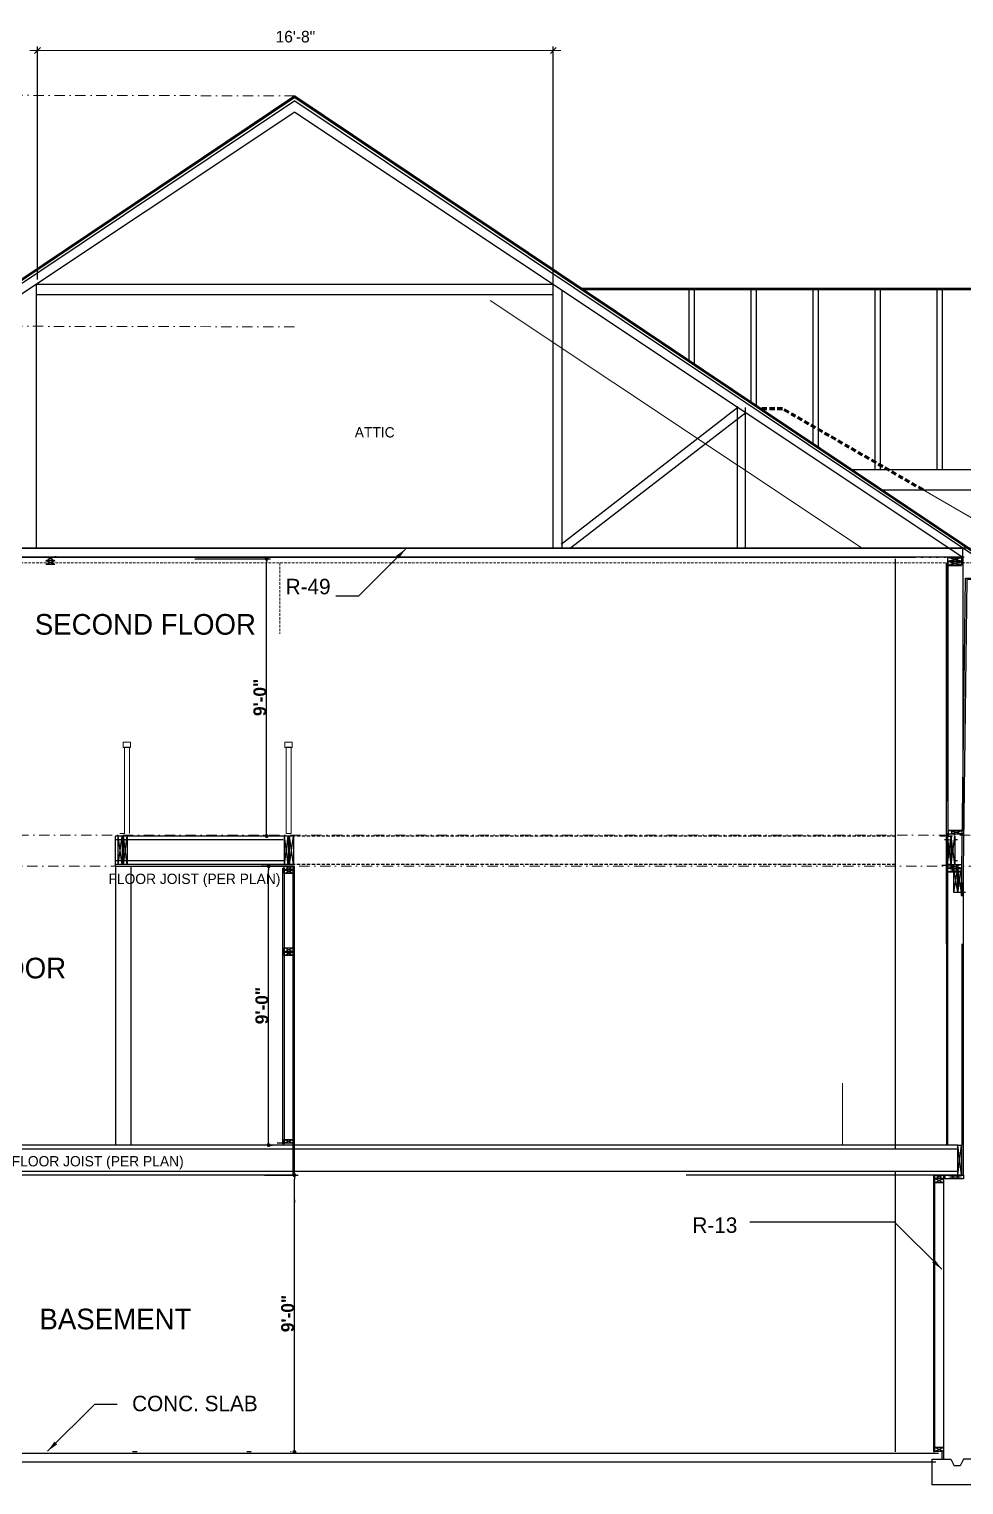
# Model space of a CAD drawing. Extents: x 4834 to 83801, y -13735 to 32221.
# Drawn here: x 14892 to 15253, y -12552 to -11988 of the extents above; entities that cross this region are included whole.
import ezdxf

# ---------------------------------------------------------------- set-up
doc = ezdxf.new("R2010")
doc.units = 0
doc.header["$LTSCALE"] = 8
doc.header["$MEASUREMENT"] = 0
for name, pattern in [('$3$HIDDEN', [0.375, 0.25, -0.125]), ('CONTOUR2', [0.24, 0.16, -0.08]), ('DASHDOT', [1, 0.5, -0.25, 0, -0.25]), ('HIDDEN', [0.375, 0.25, -0.125]), ('HIDDEN2', [0.1875, 0.125, -0.0625])]:
    doc.linetypes.add(name, pattern=pattern)
doc.layers.get('0').update_dxf_attribs({"lineweight": 9})
doc.layers.get('DefPoints').update_dxf_attribs({"color": 17})
for name, color, linetype, lineweight in [('A-Wall-New', 1, 'Continuous', 50), ('DIM', 8, 'Continuous', 5), ('DIMENSION', 9, 'Continuous', 9), ('hatch', 8, 'Continuous', 13), ('railing', 23, 'Continuous', 15), ('TEXT', 6, 'Continuous', 25)]:
    doc.layers.add(name, color=color, linetype=linetype, lineweight=lineweight)
doc.layers.add('ELEVATION', color=7, linetype='Continuous', lineweight=25, true_color=0xdda54b)
doc.layers.add('level', color=7, linetype='HIDDEN', lineweight=15, true_color=0x987172)
doc.layers.add('No Plot', color=33, linetype='HIDDEN2', lineweight=18, plot=False)
doc.layers.add('s-text', color=6, linetype='Continuous')
doc.styles.add('1-4TXT', font='cityb___.ttf', dxfattribs={"height": 5})
doc.styles.add('DIMTEXT', font='archstyl', dxfattribs={"width": 0.75})
doc.styles.get("Standard").update_dxf_attribs({"font": 'stylu.ttf'})
doc.dimstyles.new('1-4SCALE', dxfattribs={"dimscale": 0.5, "dimtxt": 5, "dimasz": 3, "dimexe": 3, "dimexo": 6, "dimgap": 0.0625, "dimtad": 1, "dimdec": 3, "dimrnd": 0.125, "dimzin": 3, "dimdsep": 46, "dimlunit": 4, "dimtxsty": '1-4TXT', "dimblk1": 'DOT', "dimblk2": 'DOT', "dimsah": 1, "dimcen": 2, "dimadec": 0, "dimazin": 0, "dimtfac": 1, "dimtdec": 3, "dimtofl": 0, "dimtmove": 0, "dimatfit": 3, "dimldrblk": 'DOT', "dimfxl": 1, "dimtolj": 1, "dimtzin": 0, "dimarcsym": 0})
doc.dimstyles.new('Forum 24', dxfattribs={"dimscale": 24, "dimtxt": 0.1875, "dimasz": 0.09375, "dimexe": 0.0625, "dimexo": 0.0625, "dimgap": 0.125, "dimtad": 1, "dimdec": 4, "dimrnd": 1, "dimzin": 7, "dimdsep": 46, "dimlunit": 4, "dimtxsty": 'Standard', "dimblk": 'OBLIQUE', "dimblk1": 'DIMTICK', "dimblk2": 'OBLIQUE', "dimcen": -0.0625, "dimdle": 0.125, "dimclrd": 256, "dimclre": 256, "dimclrt": 256, "dimadec": 0, "dimazin": 0, "dimtfac": 1, "dimtdec": 4, "dimtmove": 1, "dimatfit": 3, "dimfxl": 0.0625, "dimtvp": 1.2, "dimfrac": 2, "dimtolj": 1, "dimtzin": 7, "dimlwd": 13, "dimarcsym": 0})
doc.dimstyles.new('L_48', dxfattribs={"dimscale": 48, "dimtxt": 0.09375, "dimasz": 0.09375, "dimexe": 0.0625, "dimexo": 0.0625, "dimgap": 0.0625, "dimtad": 1, "dimdec": 4, "dimrnd": 0.125, "dimzin": 7, "dimdsep": 46, "dimlunit": 4, "dimtxsty": 'DIMTEXT', "dimblk1": 'DIMTICK', "dimblk2": 'DIMTICK', "dimsah": 1, "dimcen": 0.0625, "dimdle": 0.125, "dimclrd": 256, "dimclre": 256, "dimclrt": 4, "dimadec": 0, "dimazin": 0, "dimtfac": 1, "dimtdec": 4, "dimtmove": 2, "dimatfit": 3, "dimfxl": 1, "dimtvp": 1.2, "dimfrac": 2, "dimtolj": 1, "dimtzin": 7, "dimarcsym": 0})

# ---------------------------------------------------------------- blocks, each defined once
blk = doc.blocks.new('_Dot')
at = {"color": 0, "linetype": 'ByBlock', "lineweight": -2}
blk.add_line((-0.5, 0), (-1, 0), dxfattribs=at)
at = {"color": 0, "linetype": 'ByBlock', "lineweight": 0, "const_width": 0.5}
blk.add_lwpolyline([(-0.25, 0, 1), (0.25, 0, 1)], format="xyb", close=True, dxfattribs=at)
blk = doc.blocks.new('*D798')
at = {"layer": 'DefPoints', "color": 0, "linetype": 'ByBlock', "transparency": 16777216}
for p in [(14952.7, -12192.87), (14983.53, -12192.87), (14992.8, -12300.21)]:
    blk.add_point(p, dxfattribs=at)
at = {"layer": 'DIMENSION', "color": 0, "linetype": 'ByBlock', "lineweight": -2, "transparency": 16777216}
for p, q in [((14955.7, -12192.87), (14985.03, -12192.87)), ((14983.53, -12298.71), (14983.53, -12194.37)), ((14989.8, -12300.21), (14982.03, -12300.21))]:
    blk.add_line(p, q, dxfattribs=at)
at = {"layer": 'DIMENSION', "color": 0, "linetype": 'ByBlock', "lineweight": -2, "transparency": 16777216, "xscale": 1.5, "yscale": 1.5, "zscale": 1.5}
for p, rotation in [((14983.53, -12192.87), 90), ((14983.53, -12300.21), 270)]:
    blk.add_blockref('_Dot', p, dxfattribs=dict(at, rotation=rotation))
at = {"layer": 'DIMENSION', "color": 0, "linetype": 'ByBlock', "transparency": 16777216, "insert": (14980.94, -12246.54), "char_height": 5, "attachment_point": 5, "rotation": 90, "style": '1-4TXT'}
blk.add_mtext('\\A1;9\'-0"', dxfattribs=at)
blk = doc.blocks.new('*D799')
at = {"layer": 'DefPoints', "color": 0, "linetype": 'ByBlock', "transparency": 16777216}
for p in [(14979.72, -12431.55), (14994.29, -12431.55), (14996.09, -12538.75)]:
    blk.add_point(p, dxfattribs=at)
at = {"layer": 'DIMENSION', "color": 0, "linetype": 'ByBlock', "lineweight": -2, "transparency": 16777216}
for p, q in [((14982.72, -12431.55), (14995.79, -12431.55)), ((14994.29, -12537.25), (14994.29, -12433.05)), ((14993.09, -12538.75), (14992.79, -12538.75))]:
    blk.add_line(p, q, dxfattribs=at)
at = {"layer": 'DIMENSION', "color": 0, "linetype": 'ByBlock', "lineweight": -2, "transparency": 16777216, "xscale": 1.5, "yscale": 1.5, "zscale": 1.5}
for p, rotation in [((14994.29, -12431.55), 90), ((14994.29, -12538.75), 270)]:
    blk.add_blockref('_Dot', p, dxfattribs=dict(at, rotation=rotation))
at = {"layer": 'DIMENSION', "color": 0, "linetype": 'ByBlock', "transparency": 16777216, "insert": (14991.71, -12485.15), "char_height": 5, "attachment_point": 5, "rotation": 90, "style": '1-4TXT'}
blk.add_mtext('\\A1;9\'-0"', dxfattribs=at)
blk = doc.blocks.new('DIMTICK')
for p, q in [((-1, 0), (1, 0)), ((0, 1), (0, -1))]:
    blk.add_line(p, q)
at = {"const_width": 0.141}
blk.add_lwpolyline([(0.71, 0.71), (-0.71, -0.71)], dxfattribs=at)
blk = doc.blocks.new('*D800')
at = {"layer": 'DefPoints', "color": 0, "linetype": 'ByBlock', "transparency": 16777216}
for p in [(14981.98, -12311.87), (14984.32, -12311.87), (14981.98, -12419.89)]:
    blk.add_point(p, dxfattribs=at)
at = {"layer": 'DIMENSION', "color": 0, "linetype": 'ByBlock', "lineweight": -2, "transparency": 16777216}
for p, q in [((14984.32, -12418.39), (14984.32, -12313.37)), ((14984.98, -12311.87), (14985.82, -12311.87)), ((14984.98, -12419.89), (14985.82, -12419.89))]:
    blk.add_line(p, q, dxfattribs=at)
at = {"layer": 'DIMENSION', "color": 0, "linetype": 'ByBlock', "lineweight": -2, "transparency": 16777216, "xscale": 1.5, "yscale": 1.5, "zscale": 1.5}
for p, rotation in [((14984.32, -12311.87), 90), ((14984.32, -12419.89), 270)]:
    blk.add_blockref('_Dot', p, dxfattribs=dict(at, rotation=rotation))
at = {"layer": 'DIMENSION', "color": 0, "linetype": 'ByBlock', "transparency": 16777216, "insert": (14981.73, -12365.88), "char_height": 5, "attachment_point": 5, "rotation": 90, "style": '1-4TXT'}
blk.add_mtext('\\A1;9\'-0"', dxfattribs=at)
blk = doc.blocks.new('_Oblique')
at = {"color": 0, "linetype": 'ByBlock', "lineweight": -2}
blk.add_line((-0.5, -0.5), (0.5, 0.5), dxfattribs=at)
blk = doc.blocks.new('*D797')
at = {"layer": 'DefPoints', "color": 0, "transparency": 16777216}
for p in [(15094.48, -11995.99), (14894.86, -12086.23), (15094.48, -12188.79, 0)]:
    blk.add_point(p, dxfattribs=at)
at = {"layer": 'DIM', "lineweight": 13, "transparency": 16777216}
blk.add_line((14891.86, -11995.99), (15097.48, -11995.99), dxfattribs=at)
at = {"layer": 'DIM', "lineweight": -2, "transparency": 16777216}
for p, q in [((14894.86, -12084.73), (14894.86, -11994.49)), ((15094.48, -12187.29), (15094.48, -11994.49))]:
    blk.add_line(p, q, dxfattribs=at)
at = {"layer": 'DIM', "lineweight": 13, "transparency": 16777216, "xscale": 2.25, "yscale": 2.25, "zscale": 2.25, "rotation": 180}
blk.add_blockref('_Oblique', (14894.86, -11995.99), dxfattribs=at)
at = {"layer": 'DIM', "lineweight": 13, "transparency": 16777216, "xscale": 2.25, "yscale": 2.25, "zscale": 2.25}
blk.add_blockref('_Oblique', (15094.48, -11995.99), dxfattribs=at)
at = {"layer": 'DIM', "transparency": 16777216, "insert": (14994.67, -11990.66), "char_height": 4.5, "attachment_point": 5}
blk.add_mtext('\\A1;16\'-8"', dxfattribs=at)

msp = doc.modelspace()

# ---------------------------------------------------------------- linework, layer by layer
at = {"layer": 'A-Wall-New', "linetype": '$3$HIDDEN', "lineweight": 70}
for p, q in [((15183.19479, -12134.73079, 0), (15175.0149, -12134.73079, 0)), ((15237.62081, -12166.15366, 0), (15183.19479, -12134.73079, 0))]:
    msp.add_line(p, q, dxfattribs=at)
at = {"layer": 'DIM'}
for p, q in [((15094.47549, -12019.8184, 0), (15094.47549, -12070.59481, 0)), ((15070.07925, -12092.78639, 0), (15214.07925, -12188.78639, 0)), ((15206.51463, -12419.89237, 0), (15206.51463, -12395.89237, 0))]:
    msp.add_line(p, q, dxfattribs=at)
at = {"layer": 'ELEVATION', "color": 6}
for p, q in [((14994.47549, -12013.56007, 0), (14722.41851, -12196.15366, 0)), ((14994.47549, -12014.18771, 0), (14723.13415, -12196.15366, 0)), ((14994.47549, -12013.56007, 0), (15266.53246, -12196.15366, 0)), ((14994.47549, -12014.18771, 0), (15265.81683, -12196.15366, 0)), ((14994.47549, -12015.4427, 0), (14723.14727, -12197.10133, 0)), ((14994.47549, -12019.8184, 0), (14735.8857, -12192.21159, 0)), ((14994.47549, -12015.4427, 0), (15265.8037, -12197.10133, 0)), ((14994.47549, -12019.8184, 0), (15253.06527, -12192.21159, 0)), ((14894.47549, -12086.42943, 0), (15094.47549, -12086.48507, 0)), ((14894.47549, -12090.42943, 0), (15094.47549, -12090.48507, 0)), ((15253.06527, -12192.21159, 0), (15253.06527, -12188.78175, 0))]:
    msp.add_line(p, q, dxfattribs=at)
at = {"layer": 'ELEVATION', "color": 6, "linetype": 'ByBlock'}
for p, q in [((15146.99738, -12088.73667, 0), (15146.99738, -12115.92657, 0)), ((15148.99738, -12088.73667, 0), (15148.99738, -12117.26889, 0)), ((15170.99738, -12088.73667, 0), (15170.99738, -12132.03439, 0)), ((15172.99738, -12088.73667, 0), (15172.99738, -12133.37671, 0)), ((15194.99738, -12088.73667, 0), (15194.99738, -12148.14222, 0)), ((15196.99738, -12088.73667, 0), (15196.99738, -12149.48454, 0)), ((15218.99738, -12088.73667, 0), (15218.99738, -12158.35587, 0)), ((15220.99738, -12088.73667, 0), (15220.99738, -12158.35587, 0)), ((15242.99738, -12088.73667, 0), (15242.99738, -12158.35587, 0)), ((15244.99738, -12088.73667, 0), (15244.99738, -12158.35587, 0)), ((15401.76641, -12158.35587, 0), (15210.21531, -12158.35587, 0)), ((15221.83369, -12166.15366, 0), (15409.12694, -12166.15366, 0))]:
    msp.add_line(p, q, dxfattribs=at)
at = {"layer": 'ELEVATION', "color": 6, "linetype": 'Continuous'}
for p, q in [((15165.74032, -12133.67618, 0), (15165.74032, -12188.78639, 0)), ((15168.81796, -12134.28609, 0), (15168.81796, -12188.78639, 0)), ((15226.92238, -12421.3499, 0), (15226.92238, -12192.86748, 0)), ((14924.99368, -12311.87485, 0), (14924.99368, -12300.21461, 0)), ((14924.99368, -12311.87485, 0), (14924.99368, -12419.89237, 0)), ((14930.99364, -12311.85984, 0), (14930.99364, -12419.87736, 0)), ((15226.92238, -12538.75399, 0), (15226.92238, -12430.09508, 0))]:
    msp.add_line(p, q, dxfattribs=at)
at = {"layer": 'ELEVATION', "color": 6, "linetype": 'Continuous', "elevation": 0}
for points in [[(14894.47549, -12188.78639), (14894.47549, -12086.42943)], [(15094.47549, -12188.78639), (15094.47549, -12086.42943)], [(15097.97356, -12188.78639), (15097.97356, -12088.80347)], [(15409.82771, -12088.15366), (15105.61689, -12088.15366)], [(15409.82771, -12088.73667), (15106.48555, -12088.73667)], [(15097.60918, -12187.18311), (15165.9412, -12134.12887)], [(15101.10725, -12188.56776), (15169.01883, -12136.18063)], [(14733.11586, -12188.78639), (15253.02543, -12188.78639)], [(15255.83511, -12188.78639), (14735.92554, -12188.78639)], [(14735.36861, -12192.21159), (15234.44191, -12192.21159)], [(15253.58237, -12192.21159), (14754.50906, -12192.21159)], [(14892.9907, -12192.21159), (14893.42796, -12192.21159)], [(14895.97864, -12192.21159), (14896.48878, -12192.21159)], [(14897.50905, -12192.13871), (14898.09206, -12192.13871)], [(14898.09206, -12192.13871), (14901.51726, -12192.13871)], [(14901.51726, -12193.59624), (14898.09206, -12192.13871)], [(14901.51726, -12192.13871), (14898.09206, -12193.59624)], [(14901.51726, -12193.59624), (14898.09206, -12193.59624)], [(14901.51726, -12193.59624), (14898.09206, -12195.05377)], [(14901.51726, -12195.05377), (14898.09206, -12193.59624)], [(14898.8937, -12192.21159), (14899.40384, -12192.21159)], [(14902.02739, -12192.13871), (14901.51726, -12192.13871)], [(14901.80876, -12192.21159), (14902.39178, -12192.21159)], [(14904.7967, -12192.21159), (14905.30684, -12192.21159)], [(14907.71176, -12192.21159), (14908.2219, -12192.21159)], [(14910.62682, -12192.21159), (14911.20984, -12192.21159)], [(14936.10213, -12192.21159), (14936.53939, -12192.21159)], [(14939.01719, -12192.21159), (14939.45445, -12192.21159)], [(14942.00513, -12192.21159), (14942.51526, -12192.21159)], [(14944.92019, -12192.21159), (14945.43032, -12192.21159)], [(14947.83525, -12192.21159), (14948.41826, -12192.21159)], [(14950.82319, -12192.21159), (14951.33332, -12192.21159)], [(14953.73825, -12192.21159), (14954.24838, -12192.21159)], [(14956.65331, -12192.21159), (14957.23632, -12192.21159)], [(14959.71412, -12192.21159), (14960.15138, -12192.21159)], [(14962.62919, -12192.21159), (14963.06644, -12192.21159)], [(14965.61712, -12192.21159), (14966.12726, -12192.21159)], [(14968.53218, -12192.21159), (14969.04232, -12192.21159)], [(14971.44725, -12192.21159), (14972.03026, -12192.21159)], [(14974.43518, -12192.21159), (14974.94532, -12192.21159)], [(14977.35025, -12192.21159), (14977.86038, -12192.21159)], [(14980.26531, -12192.21159), (14980.84832, -12192.21159)], [(15003.8773, -12192.21159), (15004.46032, -12192.21159)], [(15006.93812, -12192.21159), (15007.37538, -12192.21159)], [(15009.85318, -12192.21159), (15010.29044, -12192.21159)], [(15012.84112, -12192.21159), (15013.35125, -12192.21159)], [(15015.75618, -12192.21159), (15016.26631, -12192.21159)], [(15018.67124, -12192.21159), (15019.25425, -12192.21159)], [(15021.65918, -12192.21159), (15022.16931, -12192.21159)], [(15024.57424, -12192.21159), (15025.08437, -12192.21159)], [(15027.4893, -12192.21159), (15028.07231, -12192.21159)], [(15030.55011, -12192.21159), (15030.98737, -12192.21159)], [(15033.46518, -12192.21159), (15033.90243, -12192.21159)], [(15036.45311, -12192.21159), (15036.96325, -12192.21159)], [(15039.36817, -12192.21159), (15039.87831, -12192.21159)], [(15042.28324, -12192.21159), (15042.86625, -12192.21159)], [(15045.27117, -12192.21159), (15045.78131, -12192.21159)], [(15048.18623, -12192.21159), (15048.69637, -12192.21159)], [(15051.1013, -12192.21159), (15051.68431, -12192.21159)], [(15054.16211, -12192.21159), (15054.59937, -12192.21159)], [(15057.07717, -12192.21159), (15057.51443, -12192.21159)], [(15060.06511, -12192.21159), (15060.57525, -12192.21159)], [(15062.98017, -12192.21159), (15063.49031, -12192.21159)], [(15065.89523, -12192.21159), (15066.47824, -12192.21159)], [(15068.88317, -12192.21159), (15069.39331, -12192.21159)], [(15071.79823, -12192.21159), (15072.30837, -12192.21159)], [(15074.71329, -12192.21159), (15075.2963, -12192.21159)], [(15077.77411, -12192.21159), (15078.21137, -12192.21159)], [(15080.68917, -12192.21159), (15081.12643, -12192.21159)], [(15083.67711, -12192.21159), (15084.18724, -12192.21159)], [(15086.59217, -12192.21159), (15087.1023, -12192.21159)], [(15089.50723, -12192.21159), (15090.09024, -12192.21159)], [(15092.49517, -12192.21159), (15093.0053, -12192.21159)], [(15095.41023, -12192.21159), (15095.92036, -12192.21159)], [(15098.32529, -12192.21159), (15098.9083, -12192.21159)], [(15101.3861, -12192.21159), (15101.82336, -12192.21159)], [(15104.30116, -12192.21159), (15104.73842, -12192.21159)], [(15107.2891, -12192.21159), (15107.79924, -12192.21159)], [(15110.20416, -12192.21159), (15110.7143, -12192.21159)], [(15113.11923, -12192.21159), (15113.70224, -12192.21159)], [(15116.10716, -12192.21159), (15116.6173, -12192.21159)], [(15119.02222, -12192.21159), (15119.53236, -12192.21159)], [(15121.93729, -12192.21159), (15122.5203, -12192.21159)], [(15124.9981, -12192.21159), (15125.43536, -12192.21159)], [(15127.91316, -12192.21159), (15128.35042, -12192.21159)], [(15130.9011, -12192.21159), (15131.41123, -12192.21159)], [(15133.81616, -12192.21159), (15134.3263, -12192.21159)], [(15136.73122, -12192.21159), (15137.31423, -12192.21159)], [(15139.71916, -12192.21159), (15140.2293, -12192.21159)], [(15142.63422, -12192.21159), (15143.14436, -12192.21159)], [(15145.54928, -12192.21159), (15146.13229, -12192.21159)], [(15148.6101, -12192.21159), (15149.04736, -12192.21159)], [(15151.52516, -12192.21159), (15151.96242, -12192.21159)], [(15154.5131, -12192.21159), (15155.02323, -12192.21159)], [(15157.42816, -12192.21159), (15157.93829, -12192.21159)], [(15160.34322, -12192.21159), (15160.92623, -12192.21159)], [(15163.33116, -12192.21159), (15163.84129, -12192.21159)], [(15166.24622, -12192.21159), (15166.75635, -12192.21159)], [(15169.16128, -12192.21159), (15169.74429, -12192.21159)], [(15219.46972, -12192.21159), (15219.90698, -12192.21159)], [(15222.38478, -12192.21159), (15222.82204, -12192.21159)], [(15225.37272, -12192.21159), (15225.88286, -12192.21159)], [(15228.28778, -12192.21159), (15228.79792, -12192.21159)], [(15231.20285, -12192.21159), (15231.78586, -12192.21159)], [(15233.97215, -12192.21159), (15234.48229, -12192.21159)], [(15234.19078, -12192.21159), (15234.70092, -12192.21159)], [(15236.88721, -12192.21159), (15237.47023, -12192.21159)], [(15237.10584, -12192.21159), (15237.61598, -12192.21159)], [(15239.94803, -12192.21159), (15240.38529, -12192.21159)], [(15240.02091, -12192.21159), (15240.60392, -12192.21159)], [(15242.86309, -12192.21159), (15243.30035, -12192.21159)], [(15243.08172, -12192.21159), (15243.51898, -12192.21159)], [(15245.85103, -12192.21159), (15246.36116, -12192.21159)], [(15245.99678, -12192.21159), (15246.43404, -12192.21159)], [(15246.65267, -12299.48584), (15246.65267, -12194.43432)], [(15246.65267, -12194.43432), (15246.65267, -12286.65957)], [(15247.16281, -12193.81487), (15247.16281, -12192.35734)], [(15247.16281, -12192.35734), (15252.55567, -12192.35734)], [(15252.55567, -12193.81487), (15247.16281, -12192.35734)], [(15247.16281, -12193.81487), (15252.55567, -12192.35734)], [(15252.55567, -12193.81487), (15247.16281, -12193.81487)], [(15247.16281, -12195.2724), (15247.16281, -12193.81487)], [(15247.16281, -12193.81487), (15252.55567, -12193.81487)], [(15252.55567, -12195.2724), (15247.16281, -12193.81487)], [(15247.16281, -12195.2724), (15252.55567, -12193.81487)], [(15247.16281, -12194.43432), (15247.16281, -12286.65957)], [(15247.16281, -12194.43432), (15247.16281, -12286.65957)], [(15248.76609, -12192.21159), (15249.27623, -12192.21159)], [(15248.98472, -12192.21159), (15249.49485, -12192.21159)], [(15249.42198, -12192.21159), (15249.93211, -12192.21159)], [(15250.00499, -12192.43022), (15251.46252, -12192.43022)], [(15251.46252, -12192.43022), (15252.99293, -12192.43022)], [(15251.68115, -12192.21159), (15252.26416, -12192.21159)], [(15251.89978, -12192.21159), (15252.40992, -12192.21159)], [(15252.55567, -12192.35734), (15252.55567, -12193.81487)], [(15252.55567, -12193.81487), (15252.55567, -12195.2724)], [(15252.99293, -12192.43022), (15252.99293, -12201.90417)], [(15252.99293, -12194.43432), (15252.99293, -12298.02831)], [(14901.51726, -12195.05377), (14898.09206, -12195.05377)], [(15252.55567, -12195.2724), (15247.16281, -12195.2724)], [(15247.16281, -12195.49103), (15247.16281, -12299.48584)], [(15247.16281, -12195.49103), (15252.55567, -12195.49103)], [(15252.55567, -12323.26822), (15254.02346, -12200.3805), (15265.8037, -12200.3805)], [(15265.8037, -12200.89064), (15254.5275, -12200.89064), (15253.0658, -12323.26822)], [(14994.24414, -12300.21461), (14924.99368, -12300.21461)], [(14989.94443, -12301.67214), (14924.99368, -12301.67214)], [(14926.11481, -12311.21897), (14926.11481, -12300.21461)], [(14927.57234, -12311.21897), (14926.11481, -12300.21461)], [(14926.11481, -12311.21897), (14927.57234, -12300.21461)], [(14927.57234, -12300.21461), (14927.57234, -12311.21897)], [(14928.08247, -12311.21897), (14928.08247, -12300.21461)], [(14929.54, -12311.21897), (14928.08247, -12300.21461)], [(14928.08247, -12311.21897), (14929.54, -12300.21461)], [(14929.54, -12300.21461), (14929.54, -12311.21897)], [(14990.45456, -12311.21897), (14990.45456, -12300.21461)], [(14991.91209, -12311.21897), (14990.45456, -12300.21461)], [(14990.45456, -12311.21897), (14991.91209, -12300.21461)], [(14991.91209, -12300.21461), (14991.91209, -12311.21897)], [(14992.42223, -12311.21897), (14992.42223, -12300.21461)], [(14993.87976, -12311.21897), (14992.42223, -12300.21461)], [(14992.42223, -12311.21897), (14993.87976, -12300.21461)], [(14993.87976, -12300.21461), (14993.87976, -12311.21897)], [(15246.14253, -12300.21461), (15244.10199, -12300.21461)], [(15247.89157, -12301.67214), (15245.9239, -12301.67214)], [(15246.65267, -12341.98735), (15246.65267, -12299.48584)], [(15246.65267, -12299.48584), (15247.08993, -12299.48584)], [(15247.16281, -12299.48584), (15246.65267, -12299.48584)], [(15246.8713, -12299.12146), (15246.8713, -12301.23488)], [(15247.52719, -12299.26721), (15247.08993, -12299.26721)], [(15247.08993, -12299.48584), (15247.08993, -12341.98735)], [(15247.08993, -12311.21897), (15247.08993, -12300.21461)], [(15247.08993, -12300.21461), (15248.54746, -12300.21461)], [(15248.54746, -12311.21897), (15247.08993, -12300.21461)], [(15247.08993, -12311.21897), (15248.54746, -12300.21461)], [(15252.99293, -12298.02831), (15247.52719, -12298.02831)], [(15247.52719, -12299.48584), (15247.52719, -12298.02831)], [(15247.52719, -12298.02831), (15252.99293, -12298.02831)], [(15252.99293, -12299.48584), (15247.52719, -12298.02831)], [(15247.52719, -12299.48584), (15252.99293, -12298.02831)], [(15252.99293, -12299.48584), (15247.52719, -12299.48584)], [(15249.0576, -12300.21461), (15248.1102, -12300.21461)], [(15248.48688, -12311.21897), (15248.48688, -12300.21461)], [(15249.94441, -12311.21897), (15248.48688, -12300.21461)], [(15248.48688, -12311.21897), (15249.94441, -12300.21461)], [(15248.54746, -12300.21461), (15248.54746, -12311.21897)], [(15248.69321, -12298.31982), (15248.69321, -12299.55872)], [(15250.95239, -12301.67214), (15249.93211, -12301.67214)], [(15249.94441, -12300.21461), (15249.94441, -12311.21897)], [(14990.23593, -12309.76143), (14924.99368, -12309.76143)], [(14994.24414, -12311.21897), (14924.99368, -12311.21897)], [(14924.99368, -12311.87485), (14990.38169, -12311.87485)], [(14927.57234, -12311.21897), (14926.11481, -12311.21897)], [(14929.54, -12311.21897), (14928.08247, -12311.21897)], [(14994.24414, -12311.87485), (14981.38858, -12311.87485)], [(14989.79868, -12419.38223), (14989.79868, -12312.6765)], [(14989.79868, -12312.6765), (14990.38169, -12312.6765)], [(14990.38169, -12313.33238), (14990.38169, -12311.87485)], [(14990.38169, -12311.87485), (14993.80688, -12311.87485)], [(14993.80688, -12313.33238), (14990.38169, -12311.87485)], [(14990.38169, -12313.33238), (14993.80688, -12311.87485)], [(14990.38169, -12312.6765), (14990.38169, -12419.38223)], [(14993.80688, -12313.33238), (14990.38169, -12313.33238)], [(14990.38169, -12314.78992), (14990.38169, -12313.33238)], [(14990.38169, -12313.33238), (14993.80688, -12313.33238)], [(14993.80688, -12314.78992), (14990.38169, -12313.33238)], [(14990.38169, -12314.78992), (14993.80688, -12313.33238)], [(14991.91209, -12311.21897), (14990.45456, -12311.21897)], [(14993.87976, -12311.21897), (14992.42223, -12311.21897)], [(14993.80688, -12431.40686), (14993.80688, -12311.87485)], [(14993.80688, -12311.87485), (14994.24414, -12311.87485)], [(14993.80688, -12311.87485), (14993.80688, -12313.33238)], [(14993.80688, -12313.33238), (14993.80688, -12314.78992)], [(14994.24414, -12311.87485), (14994.24414, -12431.40686)], [(14994.24414, -12312.60362), (14994.24414, -12311.87485)], [(15246.8713, -12311.65622), (15244.90363, -12311.65622)], [(15247.08993, -12310.87921), (15247.08993, -12309.93182)], [(15247.08993, -12312.6765), (15247.08993, -12311.21897)], [(15247.08993, -12311.21897), (15252.55567, -12311.21897)], [(15252.55567, -12312.6765), (15247.08993, -12311.21897)], [(15247.08993, -12312.6765), (15252.55567, -12311.21897)], [(15248.54746, -12311.21897), (15247.08993, -12311.21897)], [(15247.08993, -12312.62825), (15247.08993, -12314.13403)], [(15252.55567, -12312.62825), (15247.08993, -12312.62825)], [(15247.08993, -12314.13403), (15247.08993, -12312.6765)], [(15247.08993, -12312.6765), (15252.55567, -12312.6765)], [(15252.55567, -12314.13403), (15247.08993, -12312.6765)], [(15247.08993, -12314.13403), (15252.55567, -12312.6765)], [(15252.55567, -12312.6765), (15247.08993, -12312.6765)], [(15249.56773, -12322.02932), (15249.56773, -12312.62825)], [(15249.56773, -12312.62825), (15251.09814, -12312.62825)], [(15251.09814, -12322.02932), (15249.56773, -12312.62825)], [(15249.56773, -12322.02932), (15251.09814, -12312.62825)], [(15250.95239, -12309.76143), (15249.93211, -12309.76143)], [(15251.09814, -12322.02932), (15251.09814, -12312.62825)], [(15251.09814, -12312.62825), (15252.55567, -12312.62825)], [(15252.55567, -12322.02932), (15251.09814, -12312.62825)], [(15251.09814, -12322.02932), (15252.55567, -12312.62825)], [(15251.09814, -12312.62825), (15251.09814, -12322.02932)], [(15252.55567, -12311.21897), (15252.55567, -12312.6765)], [(15252.55567, -12314.13403), (15252.55567, -12312.62825)], [(15252.55567, -12312.62825), (15252.55567, -12322.02932)], [(15252.55567, -12312.6765), (15252.55567, -12314.13403)], [(14993.80688, -12314.78992), (14990.38169, -12314.78992)], [(15247.08993, -12314.13403), (15252.55567, -12314.13403)], [(15252.55567, -12314.13403), (15247.08993, -12314.13403)], [(15247.08993, -12317.41347), (15247.08993, -12316.61183)], [(15253.13868, -12317.16678), (15253.13868, -12402.54775)], [(15251.09814, -12322.02932), (15249.56773, -12322.02932)], [(15252.55567, -12322.02932), (15251.09814, -12322.02932)], [(15252.55567, -12320.1099), (15252.55567, -12319.23538)], [(15254.0132, -12322.02932), (15252.55567, -12322.02932)], [(15252.55567, -12322.02932), (15252.55567, -12323.48685)], [(15252.55567, -12322.02932), (15252.55567, -12323.48685)], [(15253.0658, -12322.02932), (15253.0658, -12323.48685)], [(14989.79868, -12344.35046), (14990.38169, -12344.35046)], [(14990.38169, -12345.00634), (14990.38169, -12343.54881)], [(14990.38169, -12343.54881), (14993.80688, -12343.54881)], [(14993.80688, -12345.00634), (14990.38169, -12343.54881)], [(14990.38169, -12345.00634), (14993.80688, -12343.54881)], [(14993.80688, -12345.00634), (14990.38169, -12345.00634)], [(14990.38169, -12346.46388), (14990.38169, -12345.00634)], [(14990.38169, -12345.00634), (14993.80688, -12345.00634)], [(14993.80688, -12346.46388), (14990.38169, -12345.00634)], [(14990.38169, -12346.46388), (14993.80688, -12345.00634)], [(14993.80688, -12346.46388), (14990.38169, -12346.46388)], [(14993.80688, -12343.54881), (14994.24414, -12343.54881)], [(14993.80688, -12343.54881), (14993.80688, -12345.00634)], [(14993.80688, -12345.00634), (14993.80688, -12346.46388)], [(14994.24414, -12344.27758), (14994.24414, -12343.54881)], [(15246.65267, -12341.98735), (15246.65267, -12419.89237)], [(15246.65267, -12341.98735), (15246.65267, -12419.89237)], [(15247.08993, -12341.98735), (15247.08993, -12419.89237)], [(15247.08993, -12341.98735), (15247.08993, -12419.89237)], [(15252.58993, -12341.98735), (15252.58993, -12419.89237)], [(15253.13868, -12370.77358), (15253.13868, -12394.67709)], [(15253.13868, -12401.96474), (15253.13868, -12431.40686)], [(14993.58825, -12419.89237), (14740.73539, -12419.89237)], [(14993.58825, -12419.1636), (14987.61238, -12419.1636)], [(14990.38169, -12419.38223), (14989.79868, -12419.38223)], [(14990.23593, -12419.1636), (14990.23593, -12417.70607)], [(14990.23593, -12417.70607), (14993.73401, -12417.70607)], [(14993.73401, -12419.1636), (14990.23593, -12417.70607)], [(14990.23593, -12419.1636), (14993.73401, -12417.70607)], [(14993.73401, -12419.1636), (14990.23593, -12419.1636)], [(14993.73401, -12417.70607), (14993.73401, -12419.1636)], [(15251.09814, -12419.89237), (14994.24414, -12419.89237)], [(15251.09814, -12431.40686), (15251.09814, -12419.89237)], [(15251.09814, -12419.89237), (15252.55567, -12419.89237)], [(15252.55567, -12431.40686), (15251.09814, -12419.89237)], [(15251.09814, -12431.40686), (15252.55567, -12419.89237)], [(15252.55567, -12419.89237), (15252.55567, -12431.40686)], [(14740.66252, -12421.3499), (14993.58825, -12421.3499)], [(14994.24414, -12421.3499), (15250.95239, -12421.3499)], [(14993.58825, -12430.09508), (14740.29814, -12430.09508)], [(14993.58825, -12431.55261), (14740.44389, -12431.55261)], [(14994.09839, -12427.98166), (14994.09839, -12426.15975)], [(15250.95239, -12430.09508), (14994.24414, -12430.09508)], [(15253.28443, -12431.55261), (15145.98593, -12431.55261)], [(15241.71991, -12431.55261), (15241.71991, -12538.53536)], [(15242.23005, -12538.53536), (15242.23005, -12431.55261)], [(15245.58237, -12433.01014), (15242.23005, -12431.55261)], [(15245.58237, -12431.55261), (15242.23005, -12433.01014)], [(15243.30035, -12431.55261), (15243.81049, -12431.55261)], [(15243.81049, -12431.55261), (15247.16281, -12431.55261)], [(15245.58237, -12431.55261), (15245.58237, -12541.59618)], [(15246.23825, -12433.01014), (15246.23825, -12431.55261)], [(15253.28443, -12433.01014), (15246.23825, -12431.55261)], [(15246.23825, -12433.01014), (15253.28443, -12431.55261)], [(15247.81869, -12431.55261), (15253.28443, -12431.55261)], [(15252.55567, -12431.55261), (15251.09814, -12431.55261)], [(15253.28443, -12431.55261), (15253.28443, -12433.01014)], [(15245.58237, -12433.01014), (15242.23005, -12433.01014)], [(15245.58237, -12433.01014), (15242.23005, -12434.54055)], [(15245.58237, -12434.54055), (15242.23005, -12433.01014)], [(15245.58237, -12434.54055), (15242.23005, -12434.54055)], [(15253.28443, -12433.01014), (15246.23825, -12433.01014)], [(15252.43276, -12433.01014), (15246.23825, -12433.01014)], [(14994.29307, -12441.13198), (14994.29307, -12442.07938)], [(14933.43583, -12538.75399), (14931.61391, -12538.75399)], [(14977.599, -12538.75399), (14975.92284, -12538.75399)], [(15241.71991, -12538.53536), (15242.23005, -12538.53536)], [(15245.58237, -12537.00496), (15242.23005, -12537.00496)], [(15245.58237, -12537.00496), (15242.23005, -12538.53536)], [(15245.58237, -12538.53536), (15242.23005, -12537.00496)], [(15245.58237, -12538.53536), (15242.23005, -12538.53536)], [(15244.9497, -12538.75399), (15244.9497, -12541.59618)], [(14744.04528, -12539.21152), (15243.57265, -12539.21152)], [(15242.61156, -12542.68932), (14745.09157, -12542.68932)], [(15241.03112, -12541.59618), (15241.03112, -12551.50739)], [(15241.03112, -12541.59618), (15248.39165, -12541.59618)], [(15248.39165, -12541.59618), (15249.63056, -12544.14686)], [(15252.03548, -12544.14686), (15249.63056, -12544.14686)], [(15253.27438, -12541.59618), (15252.03548, -12544.14686)], [(15260.63491, -12541.59618), (15253.27438, -12541.59618)], [(15260.63491, -12551.50739), (15241.03112, -12551.50739)]]:
    msp.add_lwpolyline(points, dxfattribs=at)
at = {"layer": 'ELEVATION', "color": 6, "linetype": 'CONTOUR2', "elevation": 0}
for points in [[(15226.92238, -12300.21461), (14994.24414, -12300.21461)], [(15226.92238, -12311.21897), (14994.24414, -12311.21897)]]:
    msp.add_lwpolyline(points, dxfattribs=at)
at = {"layer": 'hatch', "color": 1, "linetype": 'ByBlock'}
msp.add_line((15289.58233, -12196.15366, 0), (15237.62081, -12166.15366, 0), dxfattribs=at)
at = {"layer": 'level', "linetype": 'DASHDOT'}
for p, q in [((14994.47549, -12013.56007, 0), (14689.07302, -12012.93582, 0)), ((14994.29264, -12103.01427, 0), (14688.89017, -12102.39002, 0)), ((14563.37929, -12299.89237, 0), (15588.61837, -12299.89237, 0)), ((14566.84987, -12311.89237, 0), (15588.61837, -12311.89237, 0))]:
    msp.add_line(p, q, dxfattribs=at)
at = {"layer": 'No Plot'}
for p, q in [((15265.8037, -12194.43432, 0), (14726.04267, -12194.43432, 0)), ((14988.66393, -12194.43432, 0), (14988.66393, -12221.95394, 0)), ((14989.79868, -12345.28633, 0), (14993.80688, -12345.28633, 0))]:
    msp.add_line(p, q, dxfattribs=at)
at = {"layer": 'railing', "elevation": 0}
for points in [[(14928.05782, -12263.9221), (14930.9, -12263.9221)], [(14928.05782, -12265.88976), (14928.05782, -12263.9221)], [(14930.9, -12265.88976), (14928.05782, -12265.88976)], [(14928.56795, -12299.26721), (14928.56795, -12265.81689)], [(14928.56795, -12265.81689), (14930.46274, -12265.81689)], [(14930.46274, -12265.81689), (14930.46274, -12299.26721)], [(14930.9, -12263.9221), (14930.9, -12265.88976)], [(14990.59957, -12263.9221), (14993.44175, -12263.9221)], [(14990.59957, -12265.88976), (14990.59957, -12263.9221)], [(14993.44175, -12265.88976), (14990.59957, -12265.88976)], [(14991.1097, -12299.26721), (14991.1097, -12265.81689)], [(14991.1097, -12265.81689), (14993.00449, -12265.81689)], [(14993.00449, -12265.81689), (14993.00449, -12299.26721)], [(14993.44175, -12263.9221), (14993.44175, -12265.88976)], [(14928.66474, -12299.26721), (14926.76995, -12299.26721)], [(14993.00449, -12299.26721), (14991.1097, -12299.26721)]]:
    msp.add_lwpolyline(points, dxfattribs=at)

# ---------------------------------------------------------------- texts
at = {"layer": 'TEXT'}
for s, insert, char_height, width, attachment_point in [('ATTIC ', (15033.09856, -12145.9094, 0), 4, 81.9955195, 9), ('R-49', (15008.28051, -12206.67985, 0), 6, 86.6616321, 9), ('SECOND FLOOR', (14979.3858, -12214.23515, 0), 8, 258.1289993, 3), ('{\\fStylus BT|b0|i0|c0|p34;FLOOR JOIST (PER PLAN)}', (14988.86732, -12314.79918, 0), 4, 145.6034963, 3), ('FIRST FLOOR', (14905.92629, -12347.34836, 0), 8, 258.1289993, 3), ('{\\fStylus BT|b0|i0|c0|p34;FLOOR JOIST (PER PLAN)}', (14951.43082, -12424.15609, 0), 4, 112.525503, 3), ('{\\fStylus BT|b0|i0|c0|p34;R-13}', (15148.34866, -12447.90537, 0), 6, 86.6616321, 1), ('BASEMENT', (14954.42585, -12483.26736, 0), 8, 225.0510061, 3), ('CONC. SLAB', (14980.06355, -12516.97709, 0), 6, 86.6616321, 3)]:
    msp.add_mtext(s, dxfattribs=dict(at, insert=insert, char_height=char_height, width=width, attachment_point=attachment_point))

# ---------------------------------------------------------------- dimensions: what is measured, and where the dimension line sits
at = {"layer": 'DIM'}
dim = msp.add_linear_dim(base=(15094.47549, -11995.99436, 0), p1=(14894.85539, -12086.2318, 0), p2=(15094.47549, -12188.78639, 0), dimstyle='Forum 24', dxfattribs=at)
dim.commit()
dim.dimension.update_dxf_attribs({"geometry": '*D797', "text_midpoint": (14994.66544, -11990.66035, 0)})
at = {"layer": 'DIMENSION', "linetype": 'ByBlock'}
for base, p1, p2, picture, middle in [((14983.52667, -12192.86748, 0), (14992.80471, -12300.21461, 0), (14952.69992, -12192.86748, 0), '*D798', (14980.94249, -12246.54104, 0)), ((14994.29307, -12431.55261, 0), (14996.08868, -12538.75399, 0), (14979.71717, -12431.55261, 0), '*D799', (14991.70889, -12485.1533, 0))]:
    dim = msp.add_linear_dim(base=base, p1=p1, p2=p2, angle=90, text='9\'-0"', dimstyle='1-4SCALE', override={"dimtmove": 1}, dxfattribs=at)
    dim.commit()
    dim.dimension.update_dxf_attribs({"geometry": picture, "text_midpoint": middle})
dim = msp.add_linear_dim(base=(14984.31553, -12311.87485, 0), p1=(14981.97905, -12419.89237, 0), p2=(14981.97905, -12311.87485, 0), angle=90, dimstyle='1-4SCALE', override={"dimtmove": 1}, dxfattribs=at)
dim.commit()
dim.dimension.update_dxf_attribs({"geometry": '*D800', "text_midpoint": (14981.73136, -12365.88361, 0)})

# ---------------------------------------------------------------- leaders
at = {"layer": 's-text', "color": 4}
for points in [[(15037.33089, -12189.05748, 0), (15019.07714, -12207.30323, 0), (15010.33257, -12207.30323, 0)], [(15244.88502, -12467.99863, 0), (15226.63127, -12449.75289, 0), (15170.63907, -12449.75289, 0)], [(14898.73404, -12538.46489, 0), (14916.98779, -12520.21915, 0), (14925.73236, -12520.21915, 0)]]:
    msp.add_leader(points, dimstyle='L_48', override={"dimgap": 0.0625, "dimtad": 0}, dxfattribs=at)

doc.saveas('drawing.dxf')
